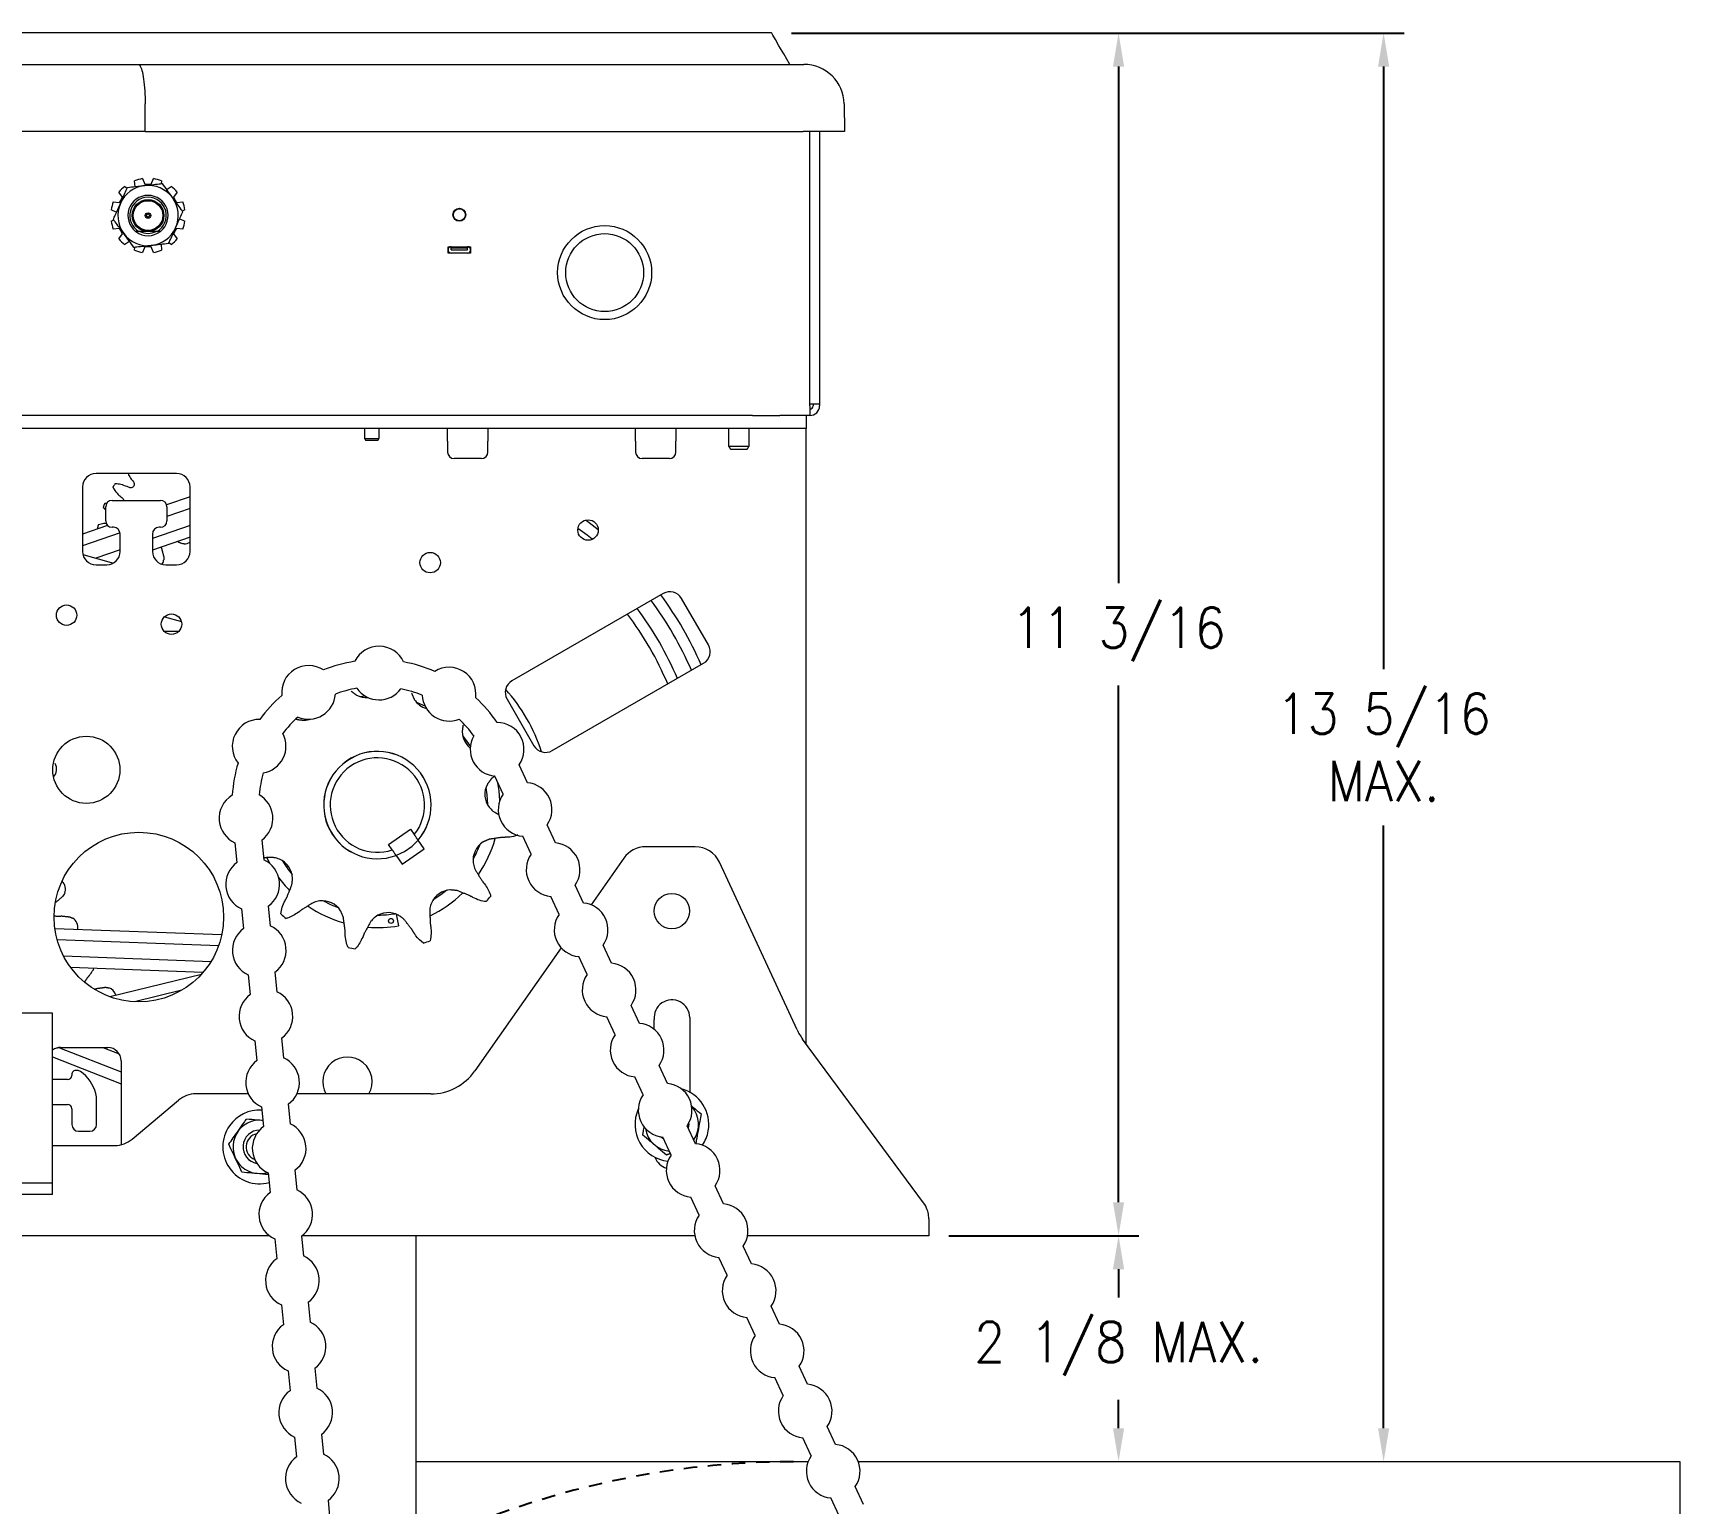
# Model space of a CAD drawing. Extents: x 19.7 to 49.9, y 8.2 to 37.5.
# Drawn here: x 34.61 to 49.94, y 23.85 to 37.53 of the extents above; entities that cross this region are included whole.
import ezdxf

# ---------------------------------------------------------------- set-up
doc = ezdxf.new("R2010")
doc.units = 0
doc.header["$LTSCALE"] = 0.5
doc.header["$MEASUREMENT"] = 0
doc.linetypes.add('HIDDEN', pattern=[0.375, 0.25, -0.125])
doc.layers.get('Defpoints').update_dxf_attribs({"linetype": 'CONTINUOUS'})
for name, color, linetype in [('DIM', 1, 'CONTINUOUS'), ('HID', 2, 'HIDDEN'), ('OBJ', 3, 'CONTINUOUS')]:
    doc.layers.add(name, color=color, linetype=linetype)
doc.styles.add('ROMANS', font='romans.shx', dxfattribs={"width": 0.9, "height": 0.375})
doc.dimstyles.new('GENIE', dxfattribs={"dimscale": 2, "dimtxt": 0.25, "dimasz": 0.156, "dimexe": 0.095, "dimexo": 0.0925, "dimgap": 0.095, "dimtad": 0, "dimtih": 1, "dimtoh": 1, "dimdec": 5, "dimzin": 4, "dimdsep": 46, "dimlunit": 5, "dimtxsty": 'ROMANS', "dimcen": 0.09, "dimadec": 0, "dimazin": 0, "dimtfac": 1, "dimtdec": 5, "dimtofl": 0, "dimtmove": 0, "dimatfit": 3, "dimfxl": 0, "dimfrac": 2, "dimtolj": 1, "dimtzin": 4, "dimarcsym": 0})

# ---------------------------------------------------------------- blocks, each defined once
blk = doc.blocks.new('*D27')
at = {"layer": 'Defpoints', "color": 0}
for p in [(42.944, 26.335), (44.71, 24.232), (49.936, 24.232)]:
    blk.add_point(p, dxfattribs=at)
at = {"layer": 'DIM', "color": 0, "lineweight": -2}
for p, q in [((44.71, 26.023), (44.71, 25.759)), ((44.71, 24.544), (44.71, 24.808))]:
    blk.add_line(p, q, dxfattribs=at)
at = {"layer": 'DIM', "color": 0}
for points in [[(44.658, 26.023), (44.762, 26.023), (44.71, 26.335)], [(44.658, 24.544), (44.762, 24.544), (44.71, 24.232)]]:
    blk.add_solid(points, dxfattribs=at)
at = {"layer": 'DIM', "color": 0, "insert": (44.71, 25.284), "char_height": 0.375, "attachment_point": 5, "style": 'ROMANS'}
blk.add_mtext('\\A1;2 1/8 MAX.', dxfattribs=at)
blk = doc.blocks.new('*D28')
at = {"layer": 'Defpoints', "color": 0}
for p in [(41.481, 37.527), (42.944, 26.335), (44.71, 26.335)]:
    blk.add_point(p, dxfattribs=at)
at = {"layer": 'DIM', "color": 0, "lineweight": -2}
for p, q in [((41.666, 37.527), (44.9, 37.527)), ((44.71, 37.215), (44.71, 32.407)), ((44.71, 26.647), (44.71, 31.456)), ((43.129, 26.335), (44.9, 26.335))]:
    blk.add_line(p, q, dxfattribs=at)
at = {"layer": 'DIM', "color": 0}
for points in [[(44.658, 37.215), (44.762, 37.215), (44.71, 37.527)], [(44.658, 26.647), (44.762, 26.647), (44.71, 26.335)]]:
    blk.add_solid(points, dxfattribs=at)
at = {"layer": 'DIM', "color": 0, "insert": (44.71, 31.931), "char_height": 0.375, "attachment_point": 5, "style": 'ROMANS'}
blk.add_mtext('\\A1;11 3/16', dxfattribs=at)
blk = doc.blocks.new('*D29')
at = {"layer": 'Defpoints', "color": 0}
for p in [(41.481, 37.527), (47.177, 24.232), (49.936, 24.232)]:
    blk.add_point(p, dxfattribs=at)
at = {"layer": 'DIM', "color": 0, "lineweight": -2}
for p, q in [((41.666, 37.527), (47.367, 37.527)), ((47.177, 37.215), (47.177, 31.606)), ((47.177, 24.544), (47.177, 30.154))]:
    blk.add_line(p, q, dxfattribs=at)
at = {"layer": 'DIM', "color": 0}
for points in [[(47.125, 37.215), (47.229, 37.215), (47.177, 37.527)], [(47.125, 24.544), (47.229, 24.544), (47.177, 24.232)]]:
    blk.add_solid(points, dxfattribs=at)
at = {"layer": 'DIM', "color": 0, "insert": (47.177, 30.88), "char_height": 0.375, "attachment_point": 5, "style": 'ROMANS'}
blk.add_mtext('\\A1;13 5/16\\PMAX.', dxfattribs=at)

msp = doc.modelspace()

# ---------------------------------------------------------------- linework, layer by layer
at = {"layer": 'HID'}
msp.add_arc((41.6859647, 16.2324719), 8.0000016, 90, 111.56257057, dxfattribs=at)
at = {"layer": 'OBJ', "linetype": 'Continuous', "lineweight": 15}
for p, q in [((31.7138737, 37.2350812), (35.5853561, 37.2350812)), ((35.5853561, 37.2350812), (41.7746147, 37.2350812)), ((41.7746147, 37.2350812), (41.7811031, 37.2350812)), ((42.156046, 36.8666307), (42.160524, 36.6100773)), ((35.6514856, 36.6100773), (31.6477442, 36.6100773)), ((35.6514856, 36.6100773), (41.7746147, 36.6100773)), ((42.160524, 36.6100773), (41.7746147, 36.6100773)), ((41.8371148, 34.0572995), (41.8371148, 36.6100773)), ((41.9269145, 36.6100773), (41.9269145, 34.0773022)), ((35.4388765, 35.998787), (35.4058288, 36.045166)), ((35.4603013, 36.0996362), (35.4833711, 36.083191)), ((35.555887, 36.0949993), (35.5504545, 36.1516847)), ((35.6248641, 36.1716217), (35.6485018, 36.1198173)), ((35.6485018, 36.1198173), (35.7053269, 36.1198173)), ((35.7053269, 36.1198173), (35.7289646, 36.1716217)), ((35.8033753, 36.1516847), (35.800672, 36.1234875)), ((35.8471542, 36.0665861), (35.8935285, 36.0996362)), ((35.9480011, 36.045166), (35.9149533, 35.998787)), ((35.3856477, 35.8569655), (35.3338409, 35.8806009)), ((35.3537791, 35.9550081), (35.4104646, 35.9495733)), ((35.4104646, 35.9495733), (35.4388765, 35.998787)), ((35.9149533, 35.998787), (35.9433653, 35.9495733)), ((35.9433653, 35.9495733), (36.0000507, 35.9550081)), ((36.0199889, 35.8806009), (35.9942158, 35.8688395)), ((35.3338409, 35.776504), (35.359614, 35.7882559)), ((35.968181, 35.8001393), (36.0199889, 35.776504)), ((35.4104646, 35.7075221), (35.3537791, 35.7020873)), ((35.4058288, 35.6119388), (35.4388765, 35.6583084)), ((35.4388765, 35.6583084), (35.4104646, 35.7075221)), ((35.5066756, 35.5905093), (35.4603013, 35.5574686)), ((35.6769149, 35.6805546), (35.5929087, 35.6805546)), ((35.7609211, 35.6805546), (35.6769149, 35.6805546)), ((35.8935285, 35.5574686), (35.8704575, 35.5739045)), ((35.9433653, 35.7075221), (35.9149533, 35.6583084)), ((35.9149533, 35.6583084), (35.9480011, 35.6119388)), ((36.0000507, 35.7020873), (35.9433653, 35.7075221)), ((35.5504545, 35.5054108), (35.5531567, 35.5336174)), ((35.6485018, 35.5372875), (35.6248641, 35.4854737)), ((35.7053269, 35.5372875), (35.6485018, 35.5372875)), ((35.7289646, 35.4854737), (35.7053269, 35.5372875)), ((35.7979417, 35.5620962), (35.8033753, 35.5054108)), ((38.4696149, 35.5384984), (38.6796145, 35.5384984)), ((38.4696149, 35.4784995), (38.4696149, 35.5384984)), ((38.6796145, 35.4784995), (38.4696149, 35.4784995)), ((38.4996149, 35.5288021), (38.4996149, 35.5384984)), ((38.4996149, 35.5087993), (38.4996149, 35.5288021)), ((38.4996149, 35.5288021), (38.6496144, 35.5288021)), ((38.4996149, 35.5087993), (38.6496144, 35.5087993)), ((38.6496144, 35.5384984), (38.6496144, 35.5288021)), ((38.6496144, 35.5087993), (38.6496144, 35.5288021)), ((38.6796145, 35.5384984), (38.6796145, 35.4784995)), ((41.8371148, 34.0773022), (41.9269145, 34.0773022)), ((41.8371148, 34.0572995), (41.8371148, 33.9674983)), ((41.8671148, 34.0773022), (41.8671148, 34.0572995)), ((41.9269145, 34.0773022), (41.9269145, 34.0572995)), ((41.3028146, 33.9674983), (29.4614118, 33.9674983)), ((41.3028146, 33.9674983), (41.5566086, 33.9674983)), ((41.8371148, 33.9674983), (41.5566086, 33.9674983)), ((41.8028145, 33.9674983), (41.8028145, 33.8479041)), ((41.3028146, 33.8479041), (29.6063625, 33.8479041)), ((37.6923146, 33.7543014), (37.8273144, 33.7543014)), ((37.8157678, 33.7342986), (37.7038618, 33.7342986)), ((38.4653146, 33.727897), (38.4653146, 33.8479041)), ((38.4653146, 33.727897), (38.4653146, 33.6274984)), ((38.8403147, 33.8479041), (38.8403147, 33.727897)), ((38.8403147, 33.6274984), (38.8403147, 33.727897)), ((40.2153146, 33.727897), (40.2153146, 33.8479041)), ((40.2153146, 33.727897), (40.2153146, 33.6274984)), ((40.5903147, 33.8479041), (40.5903147, 33.727897)), ((40.5903147, 33.6274984), (40.5903147, 33.727897)), ((41.8028145, 33.8479041), (41.3028146, 33.8479041)), ((41.8028145, 33.727897), (41.8028145, 33.8479041)), ((41.8028145, 28.1193111), (41.8028145, 33.727897)), ((41.0809146, 33.6822971), (41.2709147, 33.6822971)), ((41.2535941, 33.6522977), (41.0982351, 33.6522977)), ((35.942815, 33.427499), (35.1928149, 33.427499)), ((38.7803146, 33.5674995), (38.5253147, 33.5674995)), ((40.5303146, 33.5674995), (40.2753147, 33.5674995)), ((35.0678141, 33.3024982), (35.0678141, 32.7025)), ((36.0678146, 32.7025), (36.0678146, 33.3024982)), ((35.2828144, 32.9875041), (35.2828144, 33.1174985)), ((35.3428145, 33.1774974), (35.7928143, 33.1774974)), ((36.0678146, 33.2124248), (35.8496898, 33.1366095)), ((35.8528143, 33.1174985), (35.8528143, 32.9875041)), ((36.0678146, 33.1033811), (35.8528143, 33.0286547)), ((35.2999273, 32.9455368), (35.0678141, 32.8648687)), ((35.4166397, 32.8770618), (35.0678141, 32.755825)), ((35.355315, 32.9274958), (35.3428145, 32.9274958)), ((35.4178142, 32.7025), (35.4178142, 32.8650001)), ((36.0678146, 32.9445793), (35.7178145, 32.8229295)), ((35.7178145, 32.8650001), (35.7178145, 32.7025)), ((36.0678146, 32.8355357), (35.7178145, 32.7138859)), ((35.7928143, 32.9274958), (35.7803149, 32.9274958)), ((35.0710314, 32.6743309), (35.3543447, 32.593691)), ((35.4178142, 32.7186636), (35.1915477, 32.6400231)), ((35.1928149, 32.5774992), (35.2928146, 32.5774992)), ((35.8428141, 32.5774992), (35.942815, 32.5774992)), ((40.4718065, 32.3112589), (39.064515, 31.4987584)), ((40.8925595, 31.8324928), (40.6425591, 32.2655088)), ((35.8297621, 32.0944857), (35.9871659, 32.0496836)), ((35.9627497, 31.9588124), (35.8276361, 31.9589344)), ((39.439515, 30.8492414), (40.8468059, 31.6617419)), ((39.018762, 31.3280075), (39.2687618, 30.8949915)), ((37.1648938, 31.135752), (37.1716686, 31.1412291)), ((39.2085335, 30.5505564), (39.130655, 30.7178014)), ((38.2395621, 30.6004882), (38.2251179, 30.6238889)), ((38.9819004, 30.4450234), (38.9040218, 30.6122684)), ((37.9144551, 29.9759911), (38.1196986, 30.1187325)), ((38.1196986, 30.1187325), (38.1550126, 30.0679559)), ((39.2425692, 29.8852372), (39.1646901, 30.0524822)), ((39.4692024, 29.9907749), (39.3913238, 30.1580153)), ((36.4862386, 29.9917324), (36.5046803, 29.8081688)), ((36.7349865, 30.0167194), (36.7534282, 29.8331559)), ((37.9497691, 29.9252145), (37.9144551, 29.9759911)), ((38.0420659, 29.7925027), (38.2473095, 29.9352441)), ((38.2473095, 29.9352441), (38.190854, 30.016419)), ((40.7693334, 29.9549981), (40.3092066, 29.9549981)), ((36.7833543, 29.8506993), (36.8105536, 29.7974541)), ((37.9856105, 29.8736776), (38.0420659, 29.7925027)), ((40.1044183, 29.8483949), (39.80041, 29.4142244)), ((41.7181193, 28.25115), (40.996188, 29.8100555)), ((39.7298706, 29.4309888), (39.6519921, 29.5982338)), ((39.5032374, 29.3254557), (39.4253589, 29.4927007)), ((36.5479646, 29.3773258), (36.5664063, 29.1937623)), ((36.7967125, 29.4023128), (36.8151542, 29.2187493)), ((37.9862077, 29.3282482), (38.0092417, 29.2197255)), ((34.8099067, 29.1950248), (36.3637018, 29.1370205)), ((38.0874986, 29.236335), (38.0855345, 29.2455902)), ((34.8311027, 29.0911578), (36.3348205, 29.0350262)), ((39.5213066, 29.0156242), (38.7178799, 27.8682113)), ((39.9905388, 28.8712026), (39.9126603, 29.0384476)), ((34.8905971, 28.9388328), (36.2641339, 28.8875587)), ((34.9560061, 28.8333185), (36.1910408, 28.7872164)), ((39.7639057, 28.7656695), (39.6860272, 28.9329145)), ((36.1732861, 28.7671855), (35.3209696, 28.5594468)), ((36.6096906, 28.7629146), (36.6281323, 28.579351)), ((36.8584385, 28.7879063), (36.8768796, 28.6043428)), ((35.9907169, 28.6197602), (35.5508992, 28.512561)), ((34.7890087, 28.4075019), (34.0215085, 28.4075019)), ((34.7890087, 26.9454986), (34.7890087, 28.4075019)), ((40.0245739, 28.205888), (39.9466954, 28.3731284)), ((40.2512071, 28.3114211), (40.1733286, 28.4786661)), ((40.7183145, 28.3645021), (40.7183145, 27.6715019)), ((40.3883148, 28.2552801), (40.3883148, 28.3463344)), ((34.8626791, 28.0875001), (34.8054187, 28.0735423)), ((34.8519538, 28.0848859), (35.4278144, 27.8597399)), ((34.8628152, 28.0875001), (35.3028148, 28.0875001)), ((35.2572067, 28.0875001), (35.4092431, 28.0280597)), ((36.6714167, 28.148508), (36.6898577, 27.9649445)), ((36.9201646, 28.1734997), (36.9386056, 27.9899362)), ((42.895121, 26.6412286), (41.7697161, 28.1640991)), ((34.7890087, 27.9989051), (35.4278144, 27.7491475)), ((35.4278144, 27.9624993), (35.4278144, 27.2024978)), ((40.5118759, 27.7516349), (40.4339974, 27.9188799)), ((34.8003148, 27.787501), (34.7890087, 27.7885288)), ((34.9278148, 27.787501), (34.8003148, 27.787501)), ((34.9678144, 27.8339691), (34.9678144, 27.8275018)), ((35.0183728, 27.8732003), (35.0113012, 27.8738198)), ((40.2852422, 27.6461019), (40.2073636, 27.8133469)), ((35.1978144, 27.370001), (35.1978144, 27.5978127)), ((35.5287692, 27.2334875), (35.9614015, 27.5965127)), ((36.6099388, 27.6550003), (36.1220988, 27.6550003)), ((38.3083039, 27.6550003), (37.0618095, 27.6550003)), ((34.7890087, 27.5564696), (34.8003148, 27.5575022)), ((34.8003148, 27.5575022), (34.9278148, 27.5575022)), ((34.9678144, 27.5175013), (34.9678144, 27.370001)), ((36.7331427, 27.5341015), (36.7515837, 27.3505379)), ((36.98189, 27.5590932), (37.0003316, 27.3755296)), ((35.0303148, 27.3075006), (35.1353152, 27.3075006)), ((40.7725442, 27.1918535), (40.6946656, 27.3590938)), ((34.7890087, 27.1749999), (35.3680725, 27.1749999)), ((35.4278144, 27.2024978), (35.4260932, 27.1818239)), ((40.4772688, 27.2337269), (40.4459582, 27.2564987)), ((40.545911, 27.0863204), (40.4680325, 27.2535607)), ((34.7890087, 26.8255008), (34.7890087, 26.9454986)), ((36.7948681, 26.9196949), (36.8133097, 26.7361314)), ((37.043616, 26.9446866), (37.0620576, 26.7611231)), ((34.7890087, 26.8255008), (33.8490082, 26.8255008)), ((34.7890087, 26.7174991), (33.8490082, 26.7174991)), ((34.7890087, 26.7174991), (34.7890087, 26.8255008)), ((40.8065792, 26.5265342), (40.7287007, 26.6937792)), ((41.0332124, 26.6320673), (40.9553339, 26.7993123)), ((42.9440646, 26.4926487), (42.9440646, 26.3350015)), ((36.8069621, 26.3350015), (34.2849188, 26.3350015)), ((36.8565941, 26.3052883), (36.8750357, 26.1217248)), ((37.105342, 26.3302801), (37.1237836, 26.1467165)), ((40.7659483, 26.3350015), (37.1116902, 26.3350015)), ((38.1707146, 26.3350015), (38.1707146, 25.7150006)), ((41.2938809, 26.0722858), (41.2160021, 26.2395261)), ((42.9440646, 26.3350015), (41.2566333, 26.3350015)), ((41.0672475, 25.966748), (40.989369, 26.133993)), ((36.9183201, 25.6908818), (36.9367617, 25.5073183)), ((37.167068, 25.7158688), (37.1855096, 25.53231)), ((38.1707146, 25.7150006), (38.1707146, 18.0850006)), ((41.5545492, 25.5124996), (41.4766707, 25.6797446)), ((41.327916, 25.4069666), (41.2500375, 25.5742116)), ((36.9800461, 25.0764752), (36.9984878, 24.8929117)), ((37.228794, 25.1014623), (37.2472357, 24.9178987)), ((41.5885842, 24.8471804), (41.5107057, 25.0144254)), ((41.8152177, 24.9527182), (41.7373389, 25.1199585)), ((42.075886, 24.392932), (41.9980074, 24.560177)), ((37.0417721, 24.4620687), (37.0602138, 24.2785051)), ((37.29052, 24.4870557), (37.3089617, 24.3034922)), ((41.8492528, 24.2873989), (41.7713743, 24.4546439)), ((41.820182, 24.2324735), (38.1707146, 24.2324735)), ((49.9359645, 24.2324735), (42.2877464, 24.2324735)), ((49.9359645, 8.2324701), (49.9359645, 24.2324735)), ((42.3365542, 23.8331458), (42.2586757, 24.0003908)), ((37.352246, 23.8726491), (37.3706877, 23.6890856)), ((42.109921, 23.7276127), (42.0320425, 23.8948577))]:
    msp.add_line(p, q, dxfattribs=at)
at = {"layer": 'OBJ', "linetype": 'Continuous', "lineweight": 15, "flags": 128}
for points in [[(41.6496148, 37.2350812), (41.5938777, 37.331622), (41.5492364, 37.4089391), (41.5157252, 37.4669855), (41.4933696, 37.5057051), (41.4821879, 37.5250696), (41.4807899, 37.5274913)], [(39.8674646, 32.902781), (39.7831939, 32.9682147), (39.7485633, 32.9938588)], [(39.811729, 32.8154109), (39.763986, 32.8532669), (39.6787221, 32.917302)], [(37.6481913, 31.3529382), (37.6578612, 31.3544541), (37.6949, 31.3594008)], [(38.1753316, 31.2993785), (38.2392676, 31.2725752), (38.2539915, 31.2656667)], [(38.6050676, 30.9894203), (38.6112176, 30.9818078), (38.6774579, 30.8887776)], [(37.5538241, 30.7702488), (37.5507037, 30.7683199), (37.5304246, 30.7558029)], [(37.577517, 30.7842066), (37.5702917, 30.7799498), (37.5389957, 30.7615099)], [(38.253521, 30.5767966), (38.2467662, 30.5882622), (38.2308249, 30.615319)], [(38.9510162, 30.3851559), (38.9441858, 30.4741686), (38.9326086, 30.5508756)], [(38.8222526, 30.5061252), (38.8310103, 30.4373545), (38.835385, 30.3503036)], [(37.9843932, 29.8732271), (37.9891727, 29.8750152), (38.0656268, 29.911712)], [(38.0656268, 29.911712), (38.1347799, 29.9608037), (38.1916472, 30.0173436)], [(37.4482975, 29.3856235), (37.3843615, 29.4124222), (37.3067893, 29.4521602)], [(38.4587353, 29.5492453), (38.4035575, 29.507278), (38.33036, 29.4599651)], [(40.7086757, 27.3815183), (40.7089555, 27.3763416), (40.7052777, 27.3363079)]]:
    msp.add_lwpolyline(points, dxfattribs=at)
at = {"layer": 'OBJ', "linetype": 'Continuous', "lineweight": 15}
for centre, radius in [((35.6769147, 35.82855), 0.148), ((35.6769147, 35.82855), 0.138), ((38.5746147, 35.8355), 0.06), ((38.5746147, 35.8355), 0.055953), ((35.6769147, 35.82855), 0.025), ((35.6769147, 35.82855), 0.015), ((39.9269147, 35.2973), 0.4375), ((39.9269147, 35.2973), 0.3625), ((39.7724687, 32.9019188), 0.095), ((38.3028147, 32.5985), 0.095), ((34.9187359, 32.1094762), 0.095), ((35.8952525, 32.0256657), 0.095), ((35.1028147, 30.6707947), 0.3125), ((35.5918242, 29.3005), 0.789), ((40.5528147, 29.3563), 0.165), ((37.9383166, 29.2648998), 0.0234375)]:
    msp.add_circle(centre, radius, dxfattribs=at)
for centre, radius, start, end in [((41.7811032, 36.8600817), 0.375, 1, 90), ((35.6769147, 35.82855), 0.347, 128.62692656, 141.37307344), ((35.6769147, 35.82855), 0.281, 96.28066719, 156.28066719), ((35.6769147, 35.82855), 0.347, 98.62692656, 111.37307344), ((35.6769147, 35.82855), 0.281, 36.28066719, 96.28066719), ((35.6769147, 35.82855), 0.347, 68.62692656, 81.37307344), ((35.6769147, 35.82855), 0.347, 38.62692656, 51.37307344), ((35.6769147, 35.82855), 0.347, 158.62692656, 171.37307344), ((35.6769147, 35.82855), 0.281, 156.28066719, 216.28066719), ((35.6769147, 35.82855), 0.1875, 307.87674596, 232.12325404), ((35.6769147, 35.82855), 0.1701795, 299.57968515, 240.42031485), ((35.6769147, 35.82855), 0.281, 336.28066719, 36.28066719), ((35.6769147, 35.82855), 0.347, 8.62692656, 21.37307344), ((35.6769147, 35.82855), 0.347, 188.62692656, 201.37307344), ((35.6769147, 35.82855), 0.347, 338.62692656, 351.37307344), ((35.6769147, 35.82855), 0.347, 218.62692656, 231.37307344), ((35.6769147, 35.82855), 0.281, 216.28066719, 276.28066719), ((35.6769147, 35.82855), 0.1875, 233.09430224, 307.87674596), ((35.6769147, 35.82855), 0.166, 243.07072768, 296.92927232), ((35.6769147, 35.82855), 0.281, 276.28066719, 336.28066719), ((35.6769147, 35.82855), 0.347, 308.62692656, 321.37307344), ((35.6769147, 35.82855), 0.347, 248.62692656, 261.37307344), ((35.6769147, 35.82855), 0.347, 278.62692656, 291.37307344), ((38.4996147, 35.5085), 0.03, 90, 270), ((38.6496147, 35.5085), 0.03, 270, 90), ((41.8371147, 34.0573), 0.0898, 270, 0), ((41.8371147, 34.0573), 0.03, 270, 0), ((38.5253147, 33.6275), 0.06, 180, 270), ((38.7803147, 33.6275), 0.06, 270, 0), ((40.2753147, 33.6275), 0.06, 180, 270), ((40.5303147, 33.6275), 0.06, 270, 0), ((35.1928147, 33.3025), 0.125, 90, 180), ((35.9428147, 33.3025), 0.125, 0, 90), ((36.3152425, 32.7235), 1.125, 147.38575738, 148.96802316), ((36.3152425, 32.7235), 1.125, 157.97399268, 159.55625846), ((35.3428147, 33.1175), 0.06, 90, 180), ((35.7928147, 33.1175), 0.06, 0, 90), ((35.3428147, 32.9875), 0.06, 180, 270), ((35.7928147, 32.9875), 0.06, 270, 0), ((36.3152425, 32.7235), 1.125, 168.56222797, 170.14449375), ((35.3553147, 32.865), 0.0625, 0, 90), ((35.7803147, 32.865), 0.0625, 90, 180), ((35.1928147, 32.7025), 0.125, 180, 270), ((35.2928147, 32.7025), 0.125, 270, 0), ((35.8428147, 32.7025), 0.125, 180, 270), ((35.9428147, 32.7025), 0.125, 270, 0), ((36.0145823, 32.8749945), 0.102, 268.88556877, 301.4588619), ((35.7224277, 32.6398973), 0.102, 325.93470876, 348.76177834), ((37.8118147, 30.3425), 3.1804, 23.22851945, 36.77148055), ((37.8118147, 30.3425), 3.2834, 23.44188814, 36.55811186), ((40.5343062, 32.2030064), 0.125, 30, 120), ((37.8118147, 30.3425), 2.9274, 22.64018647, 37.35981353), ((37.8118147, 30.3425), 3.0304, 22.89165305, 37.10834695), ((37.8273987, 31.5714012), 0.25, 24.34302796, 154.20388059), ((40.7843062, 31.7699937), 0.125, 300, 30), ((37.1710279, 31.3912294), 0.25, 56.49502796, 186.35588059), ((37.8118147, 30.3425), 1.354, 98.90107681, 111.79783174), ((37.8118147, 30.3425), 1.354, 66.74907681, 79.64583174), ((38.4789896, 31.3746427), 0.25, 352.19102796, 122.05188059), ((37.8118147, 30.3425), 1.104, 99.93843187, 110.76047669), ((37.8273987, 31.5714012), 0.25, 214.46288226, 324.08402629), ((39.1270149, 31.3905064), 0.125, 120, 210), ((37.8118147, 30.3425), 1.354, 131.05307681, 143.94983174), ((37.1710279, 31.3912294), 0.25, 246.61488226, 356.23602629), ((37.7104122, 31.5456417), 0.2025, 242.56793046, 273.94961512), ((37.8118147, 30.3425), 1.104, 67.78643187, 78.60847669), ((38.3255684, 31.4351525), 0.2025, 212.56793046, 253.37595635), ((38.4789896, 31.3746427), 0.25, 182.31088226, 291.93202629), ((37.8118147, 30.3425), 1.354, 34.59707681, 47.49383174), ((37.8028163, 30.342672), 1.6145, 17.87767419, 41.84759558), ((36.7112, 30.8893898), 0.25, 88.64702796, 218.50788059), ((37.8118147, 30.3425), 1.104, 132.09043187, 142.91247669), ((37.1224268, 31.3337501), 0.2025, 272.56793046, 289.42245088), ((37.8118147, 30.3425), 1.104, 35.63443187, 46.45647669), ((36.7112, 30.8893898), 0.25, 278.76688226, 28.38802629), ((38.8030647, 31.031888), 0.2025, 182.56793046, 230.2127113), ((38.9259437, 30.861304), 0.25, 150.15888226, 264.96945428), ((38.9259437, 30.861304), 0.25, 324.96945428, 89.89988059), ((37.8118147, 30.3425), 0.5, 319.29509325, 290.34006888), ((37.8118147, 30.3425), 0.4995, 319.30990226, 290.32525987), ((39.3770149, 30.9574937), 0.125, 210, 300), ((34.7244298, 30.6766067), 0.102, 317.34710723, 30.30023988), ((37.8118147, 30.3425), 1.354, 163.20507681, 176.10183174), ((37.8118147, 30.3425), 0.4395, 321.3414112, 288.29375093), ((37.8118147, 30.3425), 1.104, 164.24243187, 175.06447669), ((39.0149564, 30.4439025), 0.2025, 152.56793046, 217.06723168), ((39.1866121, 30.3015199), 0.25, 324.96945428, 84.96945428), ((36.5889543, 30.2198074), 0.25, 120.79902796, 185.75156129), ((36.5889543, 30.2198074), 0.25, 5.7148209, 60.54002629), ((39.1866121, 30.3015199), 0.25, 144.96945428, 264.96945428), ((36.5889703, 30.2196479), 0.25, 305.73692791, 5.75156129), ((36.5889703, 30.2196479), 0.25, 185.7148209, 245.73692791), ((38.9044671, 29.8287463), 0.2025, 122.56793046, 187.06723168), ((37.8118147, 30.3425), 1.0236, 330.43692626, 339.19823587), ((37.8118147, 30.3425), 1.14, 325.54867925, 344.10463945), ((39.4472804, 29.7417358), 0.25, 324.96945428, 84.96945428), ((40.3092064, 29.705), 0.25, 90, 145), ((40.7693332, 29.705), 0.25, 24.84888117, 90), ((36.6506963, 29.6052407), 0.25, 125.73692791, 245.73692791), ((36.6506963, 29.6052407), 0.25, 305.73692791, 65.73692791), ((36.8205646, 29.6531121), 0.2025, 2.56793046, 67.06723168), ((37.8118147, 30.3425), 1.0236, 210.43692627, 219.19823586), ((39.4472804, 29.7417358), 0.25, 144.96945428, 264.96945428), ((34.8065838, 29.5600935), 0.102, 338.116338, 46.49214135), ((37.8118147, 30.3425), 1.14, 216.26540588, 224.11959377), ((37.2980609, 29.2498476), 0.2025, 32.56793046, 97.06723168), ((37.8118147, 30.3425), 1.14, 295.4549965, 314.08280069), ((38.5012026, 29.35125), 0.2025, 92.56793046, 157.06723168), ((37.8118147, 30.3425), 1.3537659, 318.4139553, 321.22120683), ((34.9228041, 29.2035575), 0.102, 350.68660471, 57.99254757), ((37.8118147, 30.3425), 1.3537659, 228.4139553, 231.22120683), ((37.8118147, 30.3425), 1.14, 235.52790685, 254.13818616), ((37.9132171, 29.1393584), 0.2025, 62.56793046, 127.06723168), ((37.8118147, 30.3425), 1.0236, 270.43692625, 279.19823589), ((39.7079488, 29.1819517), 0.25, 144.96945428, 264.96945428), ((39.7079488, 29.1819517), 0.25, 324.96945428, 84.96945428), ((36.7124222, 28.9908336), 0.25, 125.73692791, 245.73692791), ((36.7124222, 28.9908336), 0.25, 305.73692791, 65.73692791), ((37.8118147, 30.3425), 1.14, 265.46873862, 279.97286893), ((37.8118147, 30.3425), 1.3537659, 258.4139553, 261.22120683), ((37.8118147, 30.3425), 1.3537659, 288.4139553, 291.22120683), ((39.9686172, 28.6221676), 0.25, 324.96945428, 84.96945428), ((39.9686172, 28.6221676), 0.25, 144.96945428, 264.96945428), ((35.2793202, 28.5452676), 0.102, 15.89703554, 71.83870142), ((36.7741482, 28.3764264), 0.25, 125.73692791, 245.73692791), ((36.7741482, 28.3764264), 0.25, 305.73692791, 65.73692791), ((40.5528147, 28.3645), 0.1655, 0, 186.3016975), ((40.2292856, 28.0623835), 0.25, 324.96945428, 84.96945428), ((42.1718289, 28.4612618), 0.5, 204.84888117, 216.46449231), ((34.8628147, 27.9625), 0.125, 90, 126.18883414), ((35.3028147, 27.9625), 0.125, 0, 90), ((40.2292856, 28.0623835), 0.25, 144.96945428, 264.96945428), ((36.8358741, 27.7620193), 0.25, 125.73692791, 245.73692791), ((36.8358741, 27.7620193), 0.25, 305.73692791, 65.73692791), ((37.5328147, 27.7675), 0.23, 330.71655641, 209.28344359), ((34.9278147, 27.8275), 0.04, 270, 0), ((35.0078147, 27.8339701), 0.04, 85, 180), ((35.0129256, 27.810937), 0.0625, 55.6765609, 85), ((34.8508147, 27.5735), 0.35, 14.06986775, 55.6765609), ((38.3083038, 28.155), 0.5, 270, 325), ((40.489954, 27.5025993), 0.25, 324.96945428, 84.96945428), ((34.9478147, 27.5978105), 0.25, 0, 14.06986775), ((36.122099, 27.405), 0.25, 90, 130), ((40.489954, 27.5025993), 0.25, 144.96945428, 264.96945428), ((40.5528147, 27.3705), 0.3435, 349.96385846, 75.36269275), ((34.9278147, 27.5175), 0.04, 0, 90), ((36.7169647, 27.16175), 0.3435, 87.13454917, 145.02961449), ((40.5528147, 27.3705), 0.3435, 155.53307342, 263.83778707), ((40.5528147, 27.3705), 0.2486751, 324.82081165, 42.01060656), ((35.0303147, 27.37), 0.0625, 180, 270), ((35.1353147, 27.37), 0.0625, 270, 0), ((36.7169647, 27.16175), 0.3435, 145.02961449, 284.66637201), ((36.7169647, 27.16175), 0.2486751, 83.35625453, 286.43922529), ((36.7169647, 27.16175), 0.15625, 90.42112786, 260.19749486), ((36.8976001, 27.1476121), 0.25, 125.73692791, 245.73692791), ((36.8976001, 27.1476121), 0.25, 305.73692791, 65.73692791), ((40.5528147, 27.3705), 0.2486751, 188.88515961, 264.4669443), ((40.5528147, 27.3705), 0.3435, 325.80405809, 349.96385846), ((35.3680721, 27.425), 0.25, 270, 310), ((36.7169647, 27.16175), 0.12625, 102.99141731, 248.05800199), ((40.7506223, 26.9428152), 0.25, 324.96945428, 84.96945428), ((40.5528147, 27.1205), 0.1655, 199.8525794, 251.91995099), ((40.7506223, 26.9428152), 0.25, 144.96945428, 264.96945428), ((36.959326, 26.5332049), 0.25, 125.73692791, 245.73692791), ((36.959326, 26.5332049), 0.25, 305.73692791, 65.73692791), ((41.0112907, 26.3830311), 0.25, 144.96945428, 264.96945428), ((41.0112907, 26.3830311), 0.25, 324.96945428, 84.96945428), ((42.6940647, 26.4926483), 0.25, 19.23278835, 36.46449231), ((37.021052, 25.9187978), 0.25, 125.73692791, 245.73692791), ((37.021052, 25.9187978), 0.25, 305.73692791, 65.73692791), ((41.2719591, 25.823247), 0.25, 324.96945428, 84.96945428), ((41.2719591, 25.823247), 0.25, 144.96945428, 264.96945428), ((37.0827779, 25.3043906), 0.25, 125.73692791, 245.73692791), ((37.0827779, 25.3043906), 0.25, 305.73692791, 65.73692791), ((41.5326275, 25.2634629), 0.25, 324.96945428, 84.96945428), ((41.5326275, 25.2634629), 0.25, 144.96945428, 264.96945428), ((37.1445039, 24.6899835), 0.25, 125.73692791, 245.73692791), ((37.1445039, 24.6899835), 0.25, 305.73692791, 65.73692791), ((41.7932959, 24.7036788), 0.25, 144.96945428, 264.96945428), ((41.7932959, 24.7036788), 0.25, 324.96945428, 84.96945428), ((42.0539642, 24.1438947), 0.25, 324.96945428, 84.96945428), ((37.2062298, 24.0755763), 0.25, 125.73692791, 245.73692791), ((37.2062298, 24.0755763), 0.25, 305.73692791, 65.73692791), ((42.0539642, 24.1438947), 0.25, 144.96945428, 264.96945428)]:
    msp.add_arc(centre, radius, start, end, dxfattribs=at)
for points in [[(41.4807899, 37.5274913), (25.8184404, 37.5274913)], [(35.6514856, 36.6100773), (35.6507182, 36.8666307)], [(37.6923146, 33.8479041), (37.6923146, 33.7543014)], [(37.6923146, 33.7543014), (37.7038618, 33.7342986)], [(37.8157678, 33.7342986), (37.8273144, 33.7543014)], [(37.8273144, 33.7543014), (37.8273144, 33.8479041)], [(41.0809146, 33.8479041), (41.0809146, 33.6822971)], [(41.2709147, 33.6822971), (41.2709147, 33.8479041)], [(41.0809146, 33.6822971), (41.0982351, 33.6522977)], [(41.2535941, 33.6522977), (41.2709147, 33.6822971)], [(35.2935913, 33.1496662), (35.2774289, 33.1491406)], [(35.2623259, 33.1102709), (35.2828144, 33.0908407)], [(35.7975298, 32.741595), (35.8044172, 32.7254126)], [(35.8044172, 32.7254126), (35.8238439, 32.6507894)], [(35.9822444, 32.7782589), (35.950072, 32.7946103)], [(35.8238439, 32.6507894), (35.8224723, 32.6200203)], [(37.5667682, 31.4029075), (37.6171212, 31.3659104)], [(38.1298027, 31.3833647), (38.1549106, 31.326149)], [(37.0554419, 31.1439136), (37.0693932, 31.1383192)], [(37.0693932, 31.1383192), (37.1314994, 31.131453)], [(38.6076325, 31.0849191), (38.600768, 31.0228129)], [(38.8722237, 30.5875489), (38.835226, 30.5371947)], [(38.9037784, 30.6123341), (38.8722237, 30.5875489)], [(38.8982796, 30.2783932), (38.9423566, 30.2544481)], [(38.1905589, 30.0168414), (38.1550126, 30.0679559)], [(37.9497691, 29.9252145), (37.9853154, 29.8741)], [(38.8526791, 30.0245102), (38.7954616, 29.9994059)], [(38.9727708, 30.0417111), (38.8526791, 30.0245102)], [(39.0122025, 30.0427342), (38.9727708, 30.0417111)], [(36.8388558, 29.8547825), (36.7514828, 29.8525203)], [(38.7206683, 29.7437489), (38.7840276, 29.6402949)], [(36.9708473, 29.4874771), (37.0159966, 29.6000782)], [(37.0159966, 29.6000782), (37.0228611, 29.6621844)], [(38.7840276, 29.6402949), (38.8083945, 29.6092771)], [(34.8285261, 29.4436747), (34.818405, 29.4368929)], [(34.8855682, 29.4955542), (34.8285261, 29.4436747)], [(36.9520161, 29.4528172), (36.9708473, 29.4874771)], [(38.5542359, 29.5466828), (38.4921297, 29.5535444)], [(38.6668388, 29.5015335), (38.5542359, 29.5466828)], [(38.7014981, 29.4826993), (38.6668388, 29.5015335)], [(34.8424276, 29.3093671), (34.8719237, 29.3105405)], [(34.8719237, 29.3105405), (34.9485802, 29.3022474)], [(34.9485802, 29.3022474), (34.9768666, 29.2900496)], [(37.1096082, 29.3702859), (37.0785891, 29.3459184)], [(37.2130656, 29.4336452), (37.1096082, 29.3702859)], [(37.493827, 29.3016373), (37.4687185, 29.3588531)], [(37.5110273, 29.1815457), (37.493827, 29.3016373)], [(38.0568615, 29.2820898), (38.0065079, 29.3190869)], [(38.1318032, 29.1866895), (38.0568615, 29.2820898)], [(38.2995304, 29.3695397), (38.3026726, 29.2482653)], [(37.5120486, 29.1421128), (37.5110273, 29.1815457)], [(37.6897925, 29.1494343), (37.6751125, 29.112822)], [(37.7477093, 29.2560374), (37.6897925, 29.1494343)], [(38.1524038, 29.1530528), (38.1318032, 29.1866895)], [(38.3026726, 29.2482653), (38.3082652, 29.2092173)], [(35.1104396, 28.7340227), (35.0874895, 28.6975747)], [(35.130318, 28.7558465), (35.1104396, 28.7340227)], [(35.1732873, 28.8198675), (35.130318, 28.7558465)], [(35.1759578, 28.6287666), (35.2043158, 28.6369657)], [(35.2043158, 28.6369657), (35.2807294, 28.6472581)], [(35.2807294, 28.6472581), (35.3111125, 28.6421847)], [(40.5423623, 27.1007194), (40.5025075, 27.0862406)]]:
    msp.add_open_spline(points, degree=1, dxfattribs=at)
for points, knots in [([(35.5853561, 37.2350812), (35.5854323, 37.2350815), (35.5902484, 37.2350977), (35.6024332, 37.2273676), (35.6206259, 37.1853663), (35.6370445, 37.1016417), (35.6482547, 36.991567), (35.649897, 36.9082791), (35.6507182, 36.8666307)], [0, 0, 0, 0, 0.0022426695, 0.1416182271, 0.3591311755, 0.5736783265, 0.7868161649, 1, 1, 1, 1]), ([(35.4196516, 35.9415854), (35.4211317, 35.9449522), (35.4393578, 35.9864125), (35.4617149, 36.0373259), (35.4810406, 36.0813082), (35.4849117, 36.0901182)], [0, 0, 0, 0, 0.0660130748, 0.8129144065, 1, 1, 1, 1]), ([(35.4849117, 36.0901182), (35.5099669, 36.0928734), (35.5609899, 36.0984839), (35.6167549, 36.1046286), (35.6453761, 36.1077712), (35.6461739, 36.1078588)], [0, 0, 0, 0, 0.4839930806, 0.9856162939, 1, 1, 1, 1]), ([(35.6461739, 36.1078588), (35.6687155, 36.1103399), (35.7146134, 36.1153918), (35.768057, 36.1212728), (35.7985208, 36.1246272), (35.807435, 36.1256088)], [0, 0, 0, 0, 0.4057189928, 0.8261027461, 1, 1, 1, 1]), ([(35.807435, 36.1256088), (35.8223488, 36.1052891), (35.8527206, 36.0639084), (35.8859383, 36.0186964), (35.9029624, 35.9954736), (35.9034372, 35.9948259)], [0, 0, 0, 0, 0.4839759005, 0.9856089611, 1, 1, 1, 1]), ([(35.3543916, 35.7930525), (35.3599117, 35.8056177), (35.380651, 35.8528259), (35.4031449, 35.9040185), (35.4196516, 35.9415854)], [0, 0, 0, 0, 0.2661667113, 1, 1, 1, 1]), ([(35.9034372, 35.9948259), (35.9168562, 35.9765455), (35.944179, 35.939324), (35.9759991, 35.8959864), (35.9941314, 35.8712752), (35.9994382, 35.864043)], [0, 0, 0, 0, 0.405702867, 0.8260663267, 1, 1, 1, 1]), ([(35.4503926, 35.6622695), (35.4369733, 35.680553), (35.4096514, 35.7177784), (35.3778338, 35.7611193), (35.3596984, 35.7858235), (35.3543916, 35.7930525)], [0, 0, 0, 0, 0.4057506085, 0.8261107113, 1, 1, 1, 1]), ([(35.9341782, 35.7155195), (35.9356582, 35.7188863), (35.9538832, 35.760344), (35.9762416, 35.8112533), (35.995567, 35.8552329), (35.9994382, 35.864043)], [0, 0, 0, 0, 0.06601640104, 0.81290366932, 1, 1, 1, 1]), ([(35.5463936, 35.5314866), (35.5314807, 35.5518101), (35.5011137, 35.5931947), (35.4678898, 35.6384013), (35.4508674, 35.6616219), (35.4503926, 35.6622695)], [0, 0, 0, 0, 0.4840216194, 0.9856088719, 1, 1, 1, 1]), ([(35.5929087, 35.6805546), (35.5924984, 35.6805546), (35.5815573, 35.6805546), (35.5714878, 35.6805546), (35.5617958, 35.6805546)], [0, 0, 0, 0, 0.0374995418, 1, 1, 1, 1]), ([(35.868917, 35.5669866), (35.8438623, 35.5642273), (35.7928399, 35.558608), (35.7370744, 35.5524684), (35.7084533, 35.5493242), (35.7076559, 35.5492366)], [0, 0, 0, 0, 0.4839927037, 0.9856232484, 1, 1, 1, 1]), ([(35.7920328, 35.6805546), (35.7910482, 35.6805546), (35.7811642, 35.6805546), (35.7705121, 35.6805546), (35.7609211, 35.6805546)], [0, 0, 0, 0, 0.0996168382, 1, 1, 1, 1]), ([(35.868917, 35.5669866), (35.8744375, 35.5795518), (35.8951782, 35.6267596), (35.9176717, 35.6779525), (35.9341782, 35.7155195)], [0, 0, 0, 0, 0.2661686437, 1, 1, 1, 1]), ([(35.7076559, 35.5492366), (35.6851139, 35.5467555), (35.6392159, 35.5417038), (35.5857723, 35.5358225), (35.5553083, 35.5324682), (35.5463936, 35.5314866)], [0, 0, 0, 0, 0.4057232012, 0.8260974538, 1, 1, 1, 1]), ([(35.4906797, 33.427499), (35.4937524, 33.4205702), (35.5035941, 33.3983771), (35.518524, 33.3791207), (35.5287927, 33.3658762)], [0, 0, 0, 0, 0.3122070024, 1, 1, 1, 1]), ([(35.351253, 33.3034556), (35.3510008, 33.3028851), (35.3505091, 33.3017732), (35.3502969, 33.2995315), (35.3509287, 33.2980683), (35.3513222, 33.2971572)], [0, 0, 0, 0, 0.2844666707, 0.5544638632, 1, 1, 1, 1]), ([(35.3513222, 33.2971572), (35.3630436, 33.2793582), (35.3839708, 33.2475803), (35.4118735, 33.2217764), (35.4241478, 33.2104254)], [0, 0, 0, 0, 0.5601054813, 1, 1, 1, 1]), ([(35.3733102, 33.3325915), (35.3720329, 33.3324968), (35.3697503, 33.3323275), (35.3682808, 33.3306079), (35.3676337, 33.3298506)], [0, 0, 0, 0, 0.5596281505, 1, 1, 1, 1]), ([(35.4833524, 33.3058304), (35.4633591, 33.3131224), (35.4276372, 33.326151), (35.3899182, 33.3306226), (35.3733102, 33.3325915)], [0, 0, 0, 0, 0.5596933432, 1, 1, 1, 1]), ([(35.5427857, 33.3080738), (35.5382871, 33.3038352), (35.5292266, 33.2952984), (35.5060417, 33.294581), (35.4919535, 33.3015659), (35.4833524, 33.3058304)], [0, 0, 0, 0, 0.2774901635, 0.5588875133, 1, 1, 1, 1]), ([(35.5287927, 33.3658762), (35.537071, 33.356509), (35.5486312, 33.3434283), (35.5499685, 33.3206778), (35.5451734, 33.3122636), (35.5427857, 33.3080738)], [0, 0, 0, 0, 0.5587664329, 0.7802876048, 1, 1, 1, 1]), ([(35.2610998, 33.1164472), (35.2609572, 33.1158392), (35.26068, 33.1146572), (35.2608806, 33.1124154), (35.2617707, 33.1110947), (35.2623259, 33.1102709)], [0, 0, 0, 0, 0.2849213572, 0.5539568505, 1, 1, 1, 1]), ([(35.2774289, 33.1491406), (35.2761896, 33.1488154), (35.273974, 33.1482341), (35.2728481, 33.1462702), (35.2723519, 33.1454047)], [0, 0, 0, 0, 0.5593149335, 1, 1, 1, 1]), ([(35.4241478, 33.2104254), (35.4347964, 33.2028844), (35.4474094, 33.1939522), (35.4498759, 33.1797148), (35.45026, 33.1774974)], [0, 0, 0, 0, 0.844251283, 1, 1, 1, 1]), ([(35.2880439, 32.9633994), (35.2805778, 32.9631064), (35.2564183, 32.9621584), (35.2330416, 32.9556704), (35.2168891, 32.9511875)], [0, 0, 0, 0, 0.30903451578, 1, 1, 1, 1]), ([(35.2068443, 32.916063), (35.2067938, 32.9154287), (35.2067179, 32.9144772), (35.2070256, 32.9135828), (35.2071282, 32.9132845)], [0, 0, 0, 0, 0.6665216212, 1, 1, 1, 1]), ([(35.2168891, 32.9511875), (35.215731, 32.9506419), (35.2136597, 32.9496661), (35.2129133, 32.9475299), (35.2125842, 32.9465881)], [0, 0, 0, 0, 0.5590809644, 1, 1, 1, 1]), ([(36.0125982, 32.7730118), (36.0090149, 32.7731788), (35.9987044, 32.7736592), (35.9887435, 32.7764428), (35.9822444, 32.7782589)], [0, 0, 0, 0, 0.3475419779, 1, 1, 1, 1]), ([(38.8533755, 30.3218435), (38.8641157, 30.3093124), (38.8777951, 30.2933521), (38.8946567, 30.2810388), (38.8982796, 30.2783932)], [0, 0, 0, 0, 0.7851389752, 1, 1, 1, 1]), ([(39.1194346, 30.0645533), (39.1055712, 30.0594086), (39.0716912, 30.0468356), (39.034296, 30.0442574), (39.0122025, 30.0427342)], [0, 0, 0, 0, 0.4091883191, 1, 1, 1, 1]), ([(36.899469, 29.8396091), (36.8839027, 29.8450913), (36.864076, 29.8520739), (36.8433167, 29.8543034), (36.8388558, 29.8547825)], [0, 0, 0, 0, 0.7851160238, 1, 1, 1, 1]), ([(38.7035056, 29.8038323), (38.7065405, 29.7876092), (38.710406, 29.7669464), (38.7188533, 29.7478517), (38.7206683, 29.7437489)], [0, 0, 0, 0, 0.7851322896, 1, 1, 1, 1]), ([(38.8083945, 29.6092771), (38.8298342, 29.5762228), (38.8537899, 29.5392894), (38.8658979, 29.4988617), (38.8671696, 29.4946156)], [0, 0, 0, 0, 0.8949682268, 1, 1, 1, 1]), ([(34.9012344, 29.5220759), (34.8998095, 29.5187835), (34.8957099, 29.5093108), (34.8895725, 29.5009858), (34.8855682, 29.4955542)], [0, 0, 0, 0, 0.3475670198, 1, 1, 1, 1]), ([(36.9132607, 29.3299378), (36.916641, 29.3509658), (36.9234106, 29.393078), (36.9424724, 29.4328865), (36.9520161, 29.4528172)], [0, 0, 0, 0, 0.4993344044, 1, 1, 1, 1]), ([(37.2731467, 29.4508085), (37.2569238, 29.4477731), (37.2362618, 29.4439071), (37.2171679, 29.43546), (37.2130656, 29.4336452)], [0, 0, 0, 0, 0.7851544662, 1, 1, 1, 1]), ([(38.8243769, 29.4439469), (38.8036946, 29.4472542), (38.7615851, 29.4539877), (38.7217619, 29.4730166), (38.7014981, 29.4826993)], [0, 0, 0, 0, 0.4911558651, 1, 1, 1, 1]), ([(34.8080423, 29.3132954), (34.8116007, 29.3121031), (34.8225392, 29.3084379), (34.8344151, 29.3089928), (34.8424276, 29.3093671)], [0, 0, 0, 0, 0.3253161958, 1, 1, 1, 1]), ([(37.0785891, 29.3459184), (37.0452519, 29.3243272), (37.008306, 29.3003987), (36.9678793, 29.2883239), (36.9639306, 29.2871445)], [0, 0, 0, 0, 0.9023237307, 1, 1, 1, 1]), ([(37.7911597, 29.300938), (37.7786282, 29.2901982), (37.762668, 29.2765199), (37.7503546, 29.2596595), (37.7477093, 29.2560374)], [0, 0, 0, 0, 0.7851713621, 1, 1, 1, 1]), ([(38.3147079, 29.4301534), (38.3092248, 29.4145882), (38.3022404, 29.3947615), (38.3000099, 29.3740017), (38.2995304, 29.3695397)], [0, 0, 0, 0, 0.7850635808, 1, 1, 1, 1]), ([(37.539925, 29.0163188), (37.5323383, 29.0362206), (37.5171452, 29.0760759), (37.513749, 29.1200815), (37.5120486, 29.1421128)], [0, 0, 0, 0, 0.4993525901, 1, 1, 1, 1]), ([(38.2394424, 29.0580467), (38.2149793, 29.0789466), (38.1823794, 29.1067982), (38.1583911, 29.1438138), (38.1524038, 29.1530528)], [0, 0, 0, 0, 0.7504045953, 1, 1, 1, 1]), ([(38.3082652, 29.2092173), (38.3102582, 29.1876539), (38.3143202, 29.1437041), (38.3060494, 29.1018508), (38.3018366, 29.0805322)], [0, 0, 0, 0, 0.49063511017, 1, 1, 1, 1]), ([(37.6751125, 29.112822), (37.6570376, 29.0774517), (37.6370058, 29.038252), (37.6080329, 29.0075903), (37.6052026, 29.004595)], [0, 0, 0, 0, 0.9023109387, 1, 1, 1, 1]), ([(40.7353939, 27.5436241), (40.7415364, 27.538464), (40.7715528, 27.5132482), (40.8008448, 27.4886369), (40.8241427, 27.469062)], [0, 0, 0, 0, 0.204636917, 1, 1, 1, 1]), ([(40.8241427, 27.469062), (40.8200412, 27.4458872), (40.8108526, 27.3939669), (40.7960054, 27.3100717), (40.7837477, 27.2408156), (40.7768656, 27.2019235), (40.7752099, 27.1925668)], [0, 0, 0, 0, 0.2548446422, 0.5709472481, 0.8967792108, 1, 1, 1, 1]), ([(36.4293749, 27.1867613), (36.4428637, 27.2060457), (36.4730846, 27.2492512), (36.5219209, 27.3190793), (36.5637537, 27.378882), (36.5878838, 27.4133845), (36.59483, 27.4233166)], [0, 0, 0, 0, 0.2477798125, 0.5551320735, 0.8719375877, 1, 1, 1, 1]), ([(36.59483, 27.4233166), (36.6266143, 27.4205522), (36.6763345, 27.4162278), (36.72723, 27.4118006), (36.7455898, 27.4102036)], [0, 0, 0, 0, 0.6392636989, 1, 1, 1, 1]), ([(40.2814864, 27.2719396), (40.2835951, 27.2838524), (40.288165, 27.3096695), (40.2928553, 27.3361742), (40.2953814, 27.3504488)], [0, 0, 0, 0, 0.4614311457, 1, 1, 1, 1]), ([(36.5515098, 26.9251954), (36.538015, 26.9540975), (36.5106268, 27.0127551), (36.4690412, 27.1018089), (36.4422656, 27.1591535), (36.4293749, 27.1867613)], [0, 0, 0, 0, 0.3349695451, 0.6798302067, 1, 1, 1, 1]), ([(40.5025075, 27.0862406), (40.478086, 27.1067591), (40.4285206, 27.1484031), (40.3532713, 27.2116297), (40.3048145, 27.2523405), (40.2814864, 27.2719396)], [0, 0, 0, 0, 0.33496478811, 0.6798370844, 1, 1, 1, 1]), ([(36.7964556, 26.9038926), (36.7787933, 26.9054294), (36.728367, 26.9098169), (36.6448766, 26.917077), (36.5818517, 26.9225571), (36.5515098, 26.9251954)], [0, 0, 0, 0, 0.2184761284, 0.6237536959, 1, 1, 1, 1]), ([(42.9440646, 26.4926487), (42.9429639, 26.5120227), (42.9413942, 26.5396515), (42.9327072, 26.5668695), (42.9301117, 26.5750017)], [0, 0, 0, 0, 0.70122107329, 1, 1, 1, 1])]:
    msp.add_open_spline(points, degree=3, knots=knots, dxfattribs=at)

# ---------------------------------------------------------------- dimensions: what is measured, and where the dimension line sits
at = {"layer": 'DIM'}
dim = msp.add_linear_dim(base=(44.7096599, 26.3350015), p1=(41.4807899, 37.5274913), p2=(42.9440646, 26.3350015), angle=90, dimstyle='GENIE', dxfattribs=at)
dim.commit()
dim.dimension.update_dxf_attribs({"geometry": '*D28', "text_midpoint": (44.7096599, 31.9312464)})
dim = msp.add_linear_dim(base=(47.1769534, 24.2324735), p1=(41.4807899, 37.5274913), p2=(49.9359645, 24.2324735), angle=90, text='<>\\PMAX.', dimstyle='GENIE', override={"dimdec": 4, "dimse1": 0, "dimse2": 1}, dxfattribs=at)
dim.commit()
dim.dimension.update_dxf_attribs({"geometry": '*D29', "text_midpoint": (47.1769534, 30.8799824)})
dim = msp.add_linear_dim(base=(44.7096599, 24.2324735), p1=(42.9440646, 26.3350015), p2=(49.9359645, 24.2324735), angle=90, text='<> MAX.', dimstyle='GENIE', override={"dimdec": 4, "dimse1": 1, "dimse2": 1}, dxfattribs=at)
dim.commit()
dim.dimension.update_dxf_attribs({"geometry": '*D27', "text_midpoint": (44.7096599, 25.2837375), "dimtype": 160})

doc.saveas('drawing.dxf')
